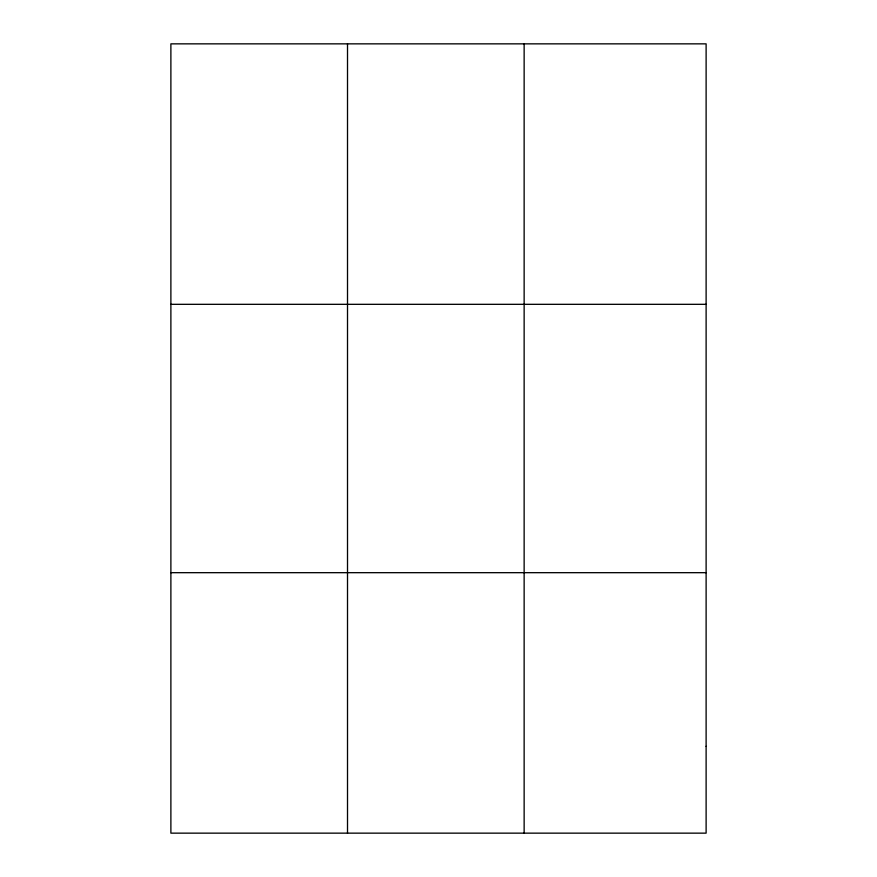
<?xml version="1.0" encoding="UTF-8"?>
<svg xmlns="http://www.w3.org/2000/svg" width="877" height="877" viewBox="0 0 877 877"><rect width="100%" height="100%" fill="white"/><g stroke="black" fill="none" stroke-linecap="round" stroke-linejoin="round"><path stroke-width="1.32" d="M347.511 43.85L347.511 833.15M524.139 43.85L524.139 833.15M170.883 304.319L706.117 304.319M170.883 572.681L706.117 572.681M706.117 746.327L706.117 833.15L170.883 833.15L170.883 43.85L706.117 43.85L706.117 746.327"/></g></svg>
